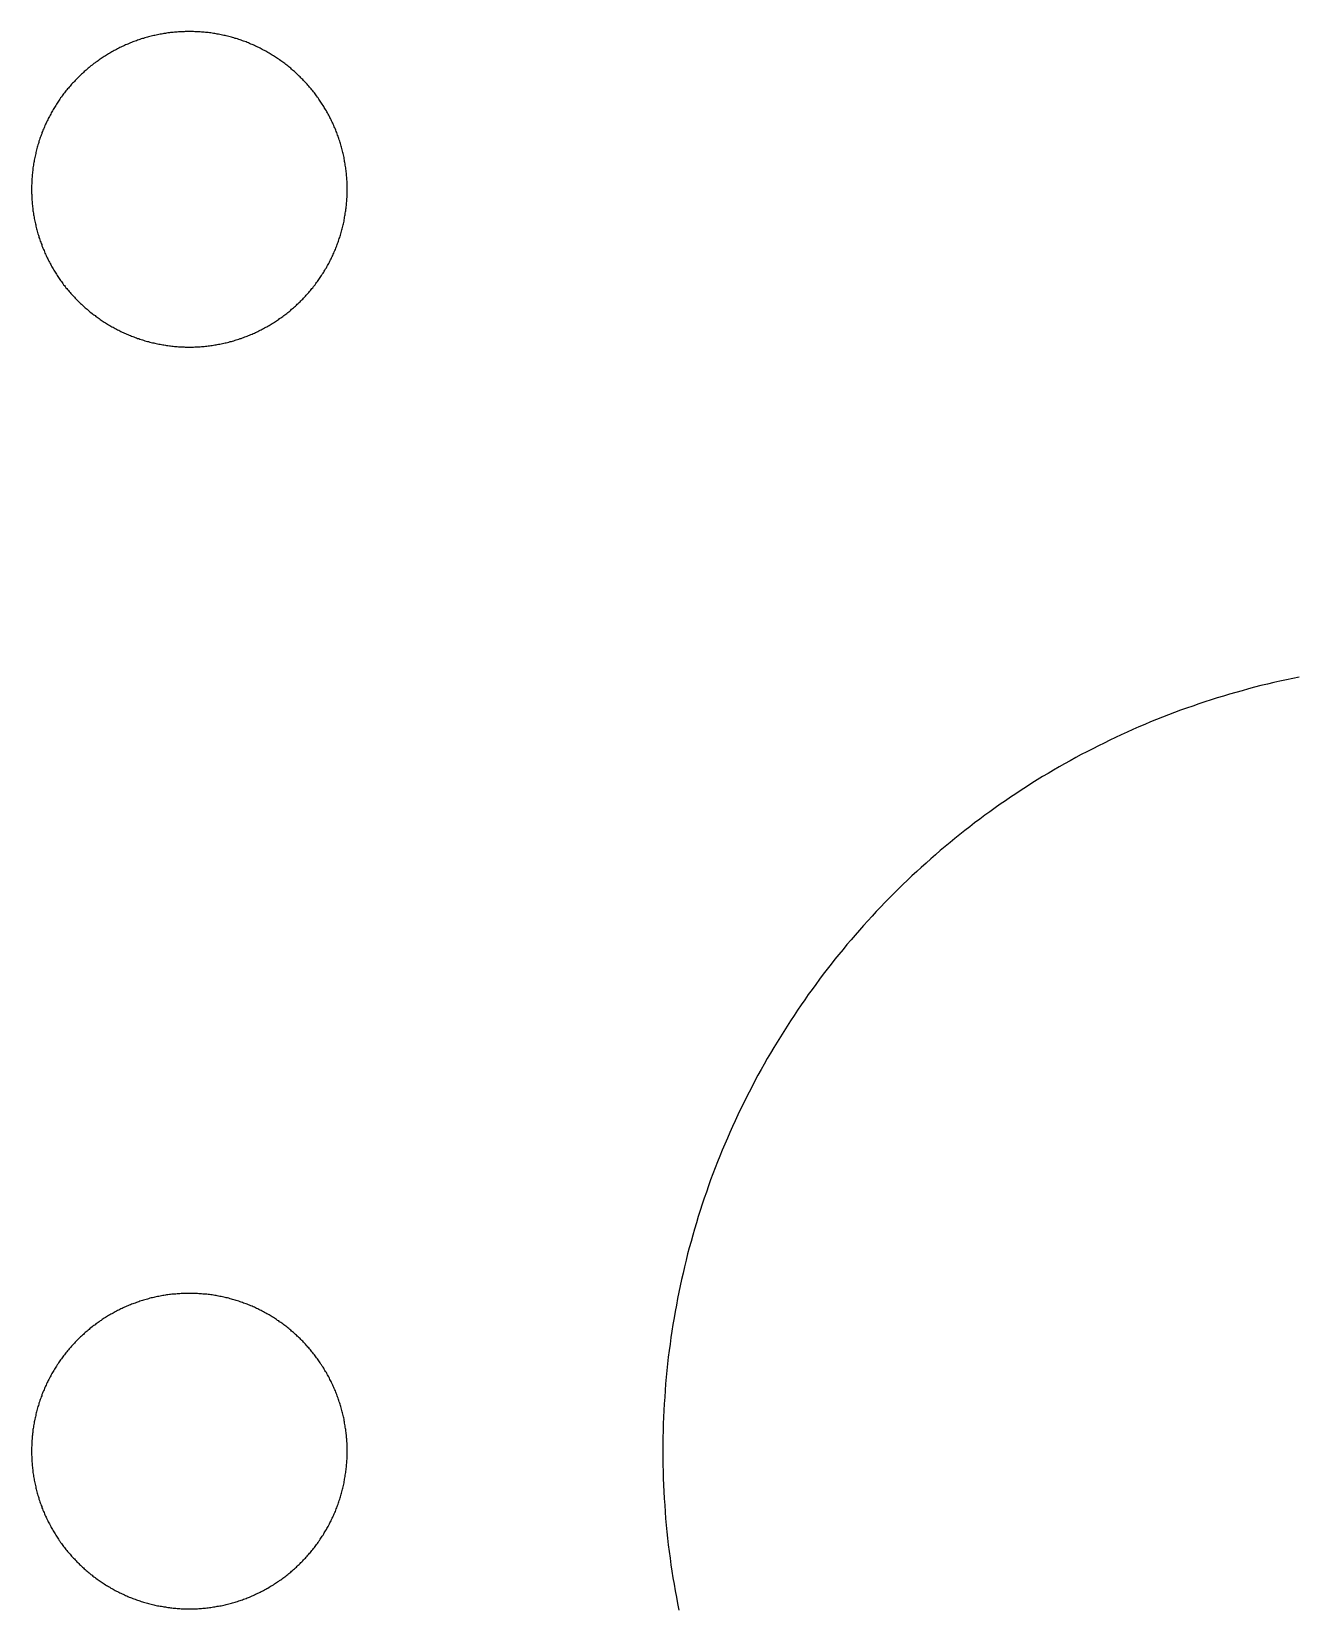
# Model space of a CAD drawing. Extents: x -13 to 43.9, y 40.2 to 95.2.
# Drawn here: x 5.5 to 13.5, y 66.75 to 76.75 of the extents above; entities that cross this region are included whole.
import ezdxf

# ---------------------------------------------------------------- set-up
doc = ezdxf.new("R2010")
doc.units = 0
doc.layers.get('0').update_dxf_attribs({"linetype": 'CONTINUOUS'})

msp = doc.modelspace()

# ---------------------------------------------------------------- linework, layer by layer
at = {"color": 7}
for points in [[(6.298, 76.73), (6.29, 76.728), (6.282, 76.726), (6.274, 76.724), (6.266, 76.722), (6.258, 76.721), (6.25, 76.719), (6.242, 76.716), (6.234, 76.714), (6.226, 76.712), (6.218, 76.71), (6.21, 76.707), (6.203, 76.705), (6.195, 76.703), (6.187, 76.7), (6.179, 76.697), (6.172, 76.695), (6.164, 76.692), (6.156, 76.689), (6.149, 76.686), (6.141, 76.684), (6.133, 76.681), (6.126, 76.678), (6.118, 76.675), (6.111, 76.671)], [(6.5, 76.75), (6.491, 76.75), (6.483, 76.75), (6.474, 76.75), (6.466, 76.749), (6.457, 76.749), (6.449, 76.749), (6.44, 76.748), (6.432, 76.748), (6.423, 76.747), (6.415, 76.746), (6.406, 76.746), (6.398, 76.745), (6.389, 76.744), (6.381, 76.743), (6.373, 76.742), (6.364, 76.741), (6.356, 76.74), (6.348, 76.738), (6.339, 76.737), (6.331, 76.736), (6.323, 76.734), (6.315, 76.733), (6.307, 76.731), (6.298, 76.73)], [(6.702, 76.73), (6.693, 76.731), (6.685, 76.733), (6.677, 76.734), (6.669, 76.736), (6.661, 76.737), (6.652, 76.738), (6.644, 76.74), (6.636, 76.741), (6.627, 76.742), (6.619, 76.743), (6.611, 76.744), (6.602, 76.745), (6.594, 76.746), (6.585, 76.746), (6.577, 76.747), (6.568, 76.748), (6.56, 76.748), (6.551, 76.749), (6.543, 76.749), (6.534, 76.749), (6.526, 76.75), (6.517, 76.75), (6.509, 76.75), (6.5, 76.75)], [(6.889, 76.671), (6.882, 76.675), (6.874, 76.678), (6.867, 76.681), (6.859, 76.684), (6.851, 76.686), (6.844, 76.689), (6.836, 76.692), (6.828, 76.695), (6.821, 76.697), (6.813, 76.7), (6.805, 76.703), (6.797, 76.705), (6.79, 76.707), (6.782, 76.71), (6.774, 76.712), (6.766, 76.714), (6.758, 76.716), (6.75, 76.719), (6.742, 76.721), (6.734, 76.722), (6.726, 76.724), (6.718, 76.726), (6.71, 76.728), (6.702, 76.73)], [(6.111, 76.671), (6.103, 76.668), (6.096, 76.665), (6.088, 76.662), (6.081, 76.658), (6.074, 76.655), (6.066, 76.651), (6.059, 76.648), (6.052, 76.644), (6.045, 76.641), (6.038, 76.637), (6.03, 76.633), (6.023, 76.629), (6.016, 76.625), (6.009, 76.621), (6.002, 76.618), (5.995, 76.613), (5.988, 76.609), (5.981, 76.605), (5.975, 76.601), (5.968, 76.597), (5.961, 76.592), (5.954, 76.588), (5.948, 76.584), (5.941, 76.579)], [(7.059, 76.579), (7.052, 76.584), (7.046, 76.588), (7.039, 76.592), (7.032, 76.597), (7.025, 76.601), (7.019, 76.605), (7.012, 76.609), (7.005, 76.613), (6.998, 76.618), (6.991, 76.621), (6.984, 76.625), (6.977, 76.629), (6.97, 76.633), (6.962, 76.637), (6.955, 76.641), (6.948, 76.644), (6.941, 76.648), (6.934, 76.651), (6.926, 76.655), (6.919, 76.658), (6.912, 76.662), (6.904, 76.665), (6.897, 76.668), (6.889, 76.671)], [(5.941, 76.579), (5.934, 76.575), (5.928, 76.57), (5.921, 76.565), (5.915, 76.561), (5.908, 76.556), (5.902, 76.551), (5.895, 76.547), (5.889, 76.542), (5.883, 76.537), (5.876, 76.532), (5.87, 76.527), (5.864, 76.522), (5.858, 76.517), (5.852, 76.511), (5.846, 76.506), (5.84, 76.501), (5.834, 76.496), (5.828, 76.49), (5.822, 76.485), (5.816, 76.479), (5.81, 76.474), (5.804, 76.468), (5.799, 76.463), (5.793, 76.457)], [(7.207, 76.457), (7.201, 76.463), (7.196, 76.468), (7.19, 76.474), (7.184, 76.479), (7.178, 76.485), (7.172, 76.49), (7.166, 76.496), (7.16, 76.501), (7.154, 76.506), (7.148, 76.511), (7.142, 76.517), (7.136, 76.522), (7.13, 76.527), (7.124, 76.532), (7.117, 76.537), (7.111, 76.542), (7.105, 76.547), (7.098, 76.551), (7.092, 76.556), (7.085, 76.561), (7.079, 76.565), (7.072, 76.57), (7.066, 76.575), (7.059, 76.579)], [(5.793, 76.457), (5.787, 76.451), (5.782, 76.446), (5.776, 76.44), (5.771, 76.434), (5.765, 76.428), (5.76, 76.422), (5.754, 76.416), (5.749, 76.41), (5.744, 76.404), (5.739, 76.398), (5.733, 76.392), (5.728, 76.386), (5.723, 76.38), (5.718, 76.374), (5.713, 76.367), (5.708, 76.361), (5.703, 76.355), (5.699, 76.348), (5.694, 76.342), (5.689, 76.335), (5.684, 76.329), (5.68, 76.322), (5.675, 76.316), (5.671, 76.309)], [(7.329, 76.309), (7.325, 76.316), (7.32, 76.322), (7.316, 76.329), (7.311, 76.335), (7.306, 76.342), (7.301, 76.348), (7.297, 76.355), (7.292, 76.361), (7.287, 76.367), (7.282, 76.374), (7.277, 76.38), (7.272, 76.386), (7.267, 76.392), (7.261, 76.398), (7.256, 76.404), (7.251, 76.41), (7.246, 76.416), (7.24, 76.422), (7.235, 76.428), (7.229, 76.434), (7.224, 76.44), (7.218, 76.446), (7.213, 76.451), (7.207, 76.457)], [(5.671, 76.309), (5.666, 76.302), (5.662, 76.296), (5.658, 76.289), (5.653, 76.282), (5.649, 76.275), (5.645, 76.269), (5.641, 76.262), (5.637, 76.255), (5.632, 76.248), (5.629, 76.241), (5.625, 76.234), (5.621, 76.227), (5.617, 76.22), (5.613, 76.212), (5.609, 76.205), (5.606, 76.198), (5.602, 76.191), (5.599, 76.184), (5.595, 76.176), (5.592, 76.169), (5.588, 76.162), (5.585, 76.154), (5.582, 76.147), (5.579, 76.139)], [(7.421, 76.139), (7.418, 76.147), (7.415, 76.154), (7.412, 76.162), (7.408, 76.169), (7.405, 76.176), (7.401, 76.184), (7.398, 76.191), (7.394, 76.198), (7.391, 76.205), (7.387, 76.212), (7.383, 76.22), (7.379, 76.227), (7.375, 76.234), (7.371, 76.241), (7.368, 76.248), (7.363, 76.255), (7.359, 76.262), (7.355, 76.269), (7.351, 76.275), (7.347, 76.282), (7.342, 76.289), (7.338, 76.296), (7.334, 76.302), (7.329, 76.309)], [(5.579, 76.139), (5.575, 76.132), (5.572, 76.124), (5.569, 76.117), (5.566, 76.109), (5.564, 76.101), (5.561, 76.094), (5.558, 76.086), (5.555, 76.078), (5.553, 76.071), (5.55, 76.063), (5.547, 76.055), (5.545, 76.047), (5.543, 76.04), (5.54, 76.032), (5.538, 76.024), (5.536, 76.016), (5.534, 76.008), (5.531, 76), (5.529, 75.992), (5.528, 75.984), (5.526, 75.976), (5.524, 75.968), (5.522, 75.96), (5.52, 75.952)], [(7.48, 75.952), (7.478, 75.96), (7.476, 75.968), (7.474, 75.976), (7.472, 75.984), (7.471, 75.992), (7.469, 76), (7.466, 76.008), (7.464, 76.016), (7.462, 76.024), (7.46, 76.032), (7.457, 76.04), (7.455, 76.047), (7.453, 76.055), (7.45, 76.063), (7.447, 76.071), (7.445, 76.078), (7.442, 76.086), (7.439, 76.094), (7.436, 76.101), (7.434, 76.109), (7.431, 76.117), (7.428, 76.124), (7.425, 76.132), (7.421, 76.139)], [(5.52, 75.952), (5.519, 75.943), (5.517, 75.935), (5.516, 75.927), (5.514, 75.919), (5.513, 75.911), (5.512, 75.902), (5.51, 75.894), (5.509, 75.886), (5.508, 75.877), (5.507, 75.869), (5.506, 75.861), (5.505, 75.852), (5.504, 75.844), (5.504, 75.835), (5.503, 75.827), (5.502, 75.818), (5.502, 75.81), (5.501, 75.801), (5.501, 75.793), (5.501, 75.784), (5.5, 75.776), (5.5, 75.767), (5.5, 75.759), (5.5, 75.75)], [(7.5, 75.75), (7.5, 75.759), (7.5, 75.767), (7.5, 75.776), (7.499, 75.784), (7.499, 75.793), (7.499, 75.801), (7.498, 75.81), (7.498, 75.818), (7.497, 75.827), (7.496, 75.835), (7.496, 75.844), (7.495, 75.852), (7.494, 75.861), (7.493, 75.869), (7.492, 75.877), (7.491, 75.886), (7.49, 75.894), (7.488, 75.902), (7.487, 75.911), (7.486, 75.919), (7.484, 75.927), (7.483, 75.935), (7.481, 75.943), (7.48, 75.952)], [(5.5, 75.75), (5.5, 75.741), (5.5, 75.733), (5.5, 75.724), (5.501, 75.716), (5.501, 75.707), (5.501, 75.699), (5.502, 75.69), (5.502, 75.682), (5.503, 75.673), (5.504, 75.665), (5.504, 75.656), (5.505, 75.648), (5.506, 75.639), (5.507, 75.631), (5.508, 75.623), (5.509, 75.614), (5.51, 75.606), (5.512, 75.598), (5.513, 75.589), (5.514, 75.581), (5.516, 75.573), (5.517, 75.565), (5.519, 75.557), (5.52, 75.548)], [(7.48, 75.548), (7.481, 75.557), (7.483, 75.565), (7.484, 75.573), (7.486, 75.581), (7.487, 75.589), (7.488, 75.598), (7.49, 75.606), (7.491, 75.614), (7.492, 75.623), (7.493, 75.631), (7.494, 75.639), (7.495, 75.648), (7.496, 75.656), (7.496, 75.665), (7.497, 75.673), (7.498, 75.682), (7.498, 75.69), (7.499, 75.699), (7.499, 75.707), (7.499, 75.716), (7.5, 75.724), (7.5, 75.733), (7.5, 75.741), (7.5, 75.75)], [(5.52, 75.548), (5.522, 75.54), (5.524, 75.532), (5.526, 75.524), (5.528, 75.516), (5.529, 75.508), (5.531, 75.5), (5.534, 75.492), (5.536, 75.484), (5.538, 75.476), (5.54, 75.468), (5.543, 75.46), (5.545, 75.453), (5.547, 75.445), (5.55, 75.437), (5.553, 75.429), (5.555, 75.422), (5.558, 75.414), (5.561, 75.406), (5.564, 75.399), (5.566, 75.391), (5.569, 75.383), (5.572, 75.376), (5.575, 75.368), (5.579, 75.361)], [(7.421, 75.361), (7.425, 75.368), (7.428, 75.376), (7.431, 75.383), (7.434, 75.391), (7.436, 75.399), (7.439, 75.406), (7.442, 75.414), (7.445, 75.422), (7.447, 75.429), (7.45, 75.437), (7.453, 75.445), (7.455, 75.453), (7.457, 75.46), (7.46, 75.468), (7.462, 75.476), (7.464, 75.484), (7.466, 75.492), (7.469, 75.5), (7.471, 75.508), (7.472, 75.516), (7.474, 75.524), (7.476, 75.532), (7.478, 75.54), (7.48, 75.548)], [(5.579, 75.361), (5.582, 75.353), (5.585, 75.346), (5.588, 75.338), (5.592, 75.331), (5.595, 75.324), (5.599, 75.316), (5.602, 75.309), (5.606, 75.302), (5.609, 75.295), (5.613, 75.288), (5.617, 75.28), (5.621, 75.273), (5.625, 75.266), (5.629, 75.259), (5.632, 75.252), (5.637, 75.245), (5.641, 75.238), (5.645, 75.231), (5.649, 75.225), (5.653, 75.218), (5.658, 75.211), (5.662, 75.204), (5.666, 75.198), (5.671, 75.191)], [(7.329, 75.191), (7.334, 75.198), (7.338, 75.204), (7.342, 75.211), (7.347, 75.218), (7.351, 75.225), (7.355, 75.231), (7.359, 75.238), (7.363, 75.245), (7.368, 75.252), (7.371, 75.259), (7.375, 75.266), (7.379, 75.273), (7.383, 75.28), (7.387, 75.288), (7.391, 75.295), (7.394, 75.302), (7.398, 75.309), (7.401, 75.316), (7.405, 75.324), (7.408, 75.331), (7.412, 75.338), (7.415, 75.346), (7.418, 75.353), (7.421, 75.361)], [(5.671, 75.191), (5.675, 75.184), (5.68, 75.178), (5.684, 75.171), (5.689, 75.165), (5.694, 75.158), (5.699, 75.152), (5.703, 75.145), (5.708, 75.139), (5.713, 75.133), (5.718, 75.126), (5.723, 75.12), (5.728, 75.114), (5.733, 75.108), (5.739, 75.102), (5.744, 75.096), (5.749, 75.09), (5.754, 75.084), (5.76, 75.078), (5.765, 75.072), (5.771, 75.066), (5.776, 75.06), (5.782, 75.054), (5.787, 75.049), (5.793, 75.043)], [(7.207, 75.043), (7.213, 75.049), (7.218, 75.054), (7.224, 75.06), (7.229, 75.066), (7.235, 75.072), (7.24, 75.078), (7.246, 75.084), (7.251, 75.09), (7.256, 75.096), (7.261, 75.102), (7.267, 75.108), (7.272, 75.114), (7.277, 75.12), (7.282, 75.126), (7.287, 75.133), (7.292, 75.139), (7.297, 75.145), (7.301, 75.152), (7.306, 75.158), (7.311, 75.165), (7.316, 75.171), (7.32, 75.178), (7.325, 75.184), (7.329, 75.191)], [(5.793, 75.043), (5.799, 75.037), (5.804, 75.032), (5.81, 75.026), (5.816, 75.021), (5.822, 75.015), (5.828, 75.01), (5.834, 75.004), (5.84, 74.999), (5.846, 74.994), (5.852, 74.989), (5.858, 74.983), (5.864, 74.978), (5.87, 74.973), (5.876, 74.968), (5.883, 74.963), (5.889, 74.958), (5.895, 74.953), (5.902, 74.949), (5.908, 74.944), (5.915, 74.939), (5.921, 74.934), (5.928, 74.93), (5.934, 74.925), (5.941, 74.921)], [(7.059, 74.921), (7.066, 74.925), (7.072, 74.93), (7.079, 74.934), (7.085, 74.939), (7.092, 74.944), (7.098, 74.949), (7.105, 74.953), (7.111, 74.958), (7.117, 74.963), (7.124, 74.968), (7.13, 74.973), (7.136, 74.978), (7.142, 74.983), (7.148, 74.989), (7.154, 74.994), (7.16, 74.999), (7.166, 75.004), (7.172, 75.01), (7.178, 75.015), (7.184, 75.021), (7.19, 75.026), (7.196, 75.032), (7.201, 75.037), (7.207, 75.043)], [(5.941, 74.921), (5.948, 74.916), (5.954, 74.912), (5.961, 74.908), (5.968, 74.903), (5.975, 74.899), (5.981, 74.895), (5.988, 74.891), (5.995, 74.887), (6.002, 74.882), (6.009, 74.879), (6.016, 74.875), (6.023, 74.871), (6.03, 74.867), (6.038, 74.863), (6.045, 74.859), (6.052, 74.856), (6.059, 74.852), (6.066, 74.849), (6.074, 74.845), (6.081, 74.842), (6.088, 74.838), (6.096, 74.835), (6.103, 74.832), (6.111, 74.829)], [(6.889, 74.829), (6.897, 74.832), (6.904, 74.835), (6.912, 74.838), (6.919, 74.842), (6.926, 74.845), (6.934, 74.849), (6.941, 74.852), (6.948, 74.856), (6.955, 74.859), (6.962, 74.863), (6.97, 74.867), (6.977, 74.871), (6.984, 74.875), (6.991, 74.879), (6.998, 74.882), (7.005, 74.887), (7.012, 74.891), (7.019, 74.895), (7.025, 74.899), (7.032, 74.903), (7.039, 74.908), (7.046, 74.912), (7.052, 74.916), (7.059, 74.921)], [(6.111, 74.829), (6.118, 74.825), (6.126, 74.822), (6.133, 74.819), (6.141, 74.816), (6.149, 74.814), (6.156, 74.811), (6.164, 74.808), (6.172, 74.805), (6.179, 74.803), (6.187, 74.8), (6.195, 74.797), (6.203, 74.795), (6.21, 74.793), (6.218, 74.79), (6.226, 74.788), (6.234, 74.786), (6.242, 74.784), (6.25, 74.781), (6.258, 74.779), (6.266, 74.777), (6.274, 74.776), (6.282, 74.774), (6.29, 74.772), (6.298, 74.77)], [(6.298, 74.77), (6.307, 74.769), (6.315, 74.767), (6.323, 74.766), (6.331, 74.764), (6.339, 74.763), (6.348, 74.762), (6.356, 74.76), (6.364, 74.759), (6.373, 74.758), (6.381, 74.757), (6.389, 74.756), (6.398, 74.755), (6.406, 74.754), (6.415, 74.754), (6.423, 74.753), (6.432, 74.752), (6.44, 74.752), (6.449, 74.751), (6.457, 74.751), (6.466, 74.751), (6.474, 74.75), (6.483, 74.75), (6.491, 74.75), (6.5, 74.75)], [(6.5, 74.75), (6.509, 74.75), (6.517, 74.75), (6.526, 74.75), (6.534, 74.751), (6.543, 74.751), (6.551, 74.751), (6.56, 74.752), (6.568, 74.752), (6.577, 74.753), (6.585, 74.754), (6.594, 74.754), (6.602, 74.755), (6.611, 74.756), (6.619, 74.757), (6.627, 74.758), (6.636, 74.759), (6.644, 74.76), (6.652, 74.762), (6.661, 74.763), (6.669, 74.764), (6.677, 74.766), (6.685, 74.767), (6.693, 74.769), (6.702, 74.77)], [(6.702, 74.77), (6.71, 74.772), (6.718, 74.774), (6.726, 74.776), (6.734, 74.777), (6.742, 74.779), (6.75, 74.781), (6.758, 74.784), (6.766, 74.786), (6.774, 74.788), (6.782, 74.79), (6.79, 74.793), (6.797, 74.795), (6.805, 74.797), (6.813, 74.8), (6.821, 74.803), (6.828, 74.805), (6.836, 74.808), (6.844, 74.811), (6.851, 74.814), (6.859, 74.816), (6.867, 74.819), (6.874, 74.822), (6.882, 74.825), (6.889, 74.829)], [(13.492, 72.648), (13.452, 72.64), (13.411, 72.631), (13.371, 72.622), (13.331, 72.612), (13.29, 72.603), (13.25, 72.593), (13.211, 72.582), (13.171, 72.571), (13.131, 72.56), (13.092, 72.549), (13.052, 72.537), (13.013, 72.525), (12.974, 72.513), (12.935, 72.5), (12.896, 72.487), (12.858, 72.474), (12.819, 72.46), (12.781, 72.447), (12.743, 72.432), (12.705, 72.418), (12.667, 72.403), (12.629, 72.388), (12.591, 72.373), (12.554, 72.357)], [(13.533, 72.657), (13.492, 72.648)], [(12.554, 72.357), (12.516, 72.341), (12.479, 72.325), (12.442, 72.308), (12.405, 72.291), (12.369, 72.274), (12.332, 72.257), (12.296, 72.239), (12.26, 72.221), (12.224, 72.203), (12.188, 72.184), (12.152, 72.166), (12.117, 72.147), (12.081, 72.127), (12.046, 72.107), (12.011, 72.088), (11.976, 72.067), (11.942, 72.047), (11.907, 72.026), (11.873, 72.005), (11.839, 71.984), (11.805, 71.962), (11.771, 71.94), (11.738, 71.918), (11.704, 71.896)], [(11.704, 71.896), (11.671, 71.873), (11.638, 71.851), (11.606, 71.828), (11.573, 71.804), (11.541, 71.781), (11.508, 71.757), (11.476, 71.733), (11.445, 71.708), (11.413, 71.684), (11.382, 71.659), (11.351, 71.634), (11.32, 71.608), (11.289, 71.583), (11.258, 71.557), (11.228, 71.531), (11.198, 71.504), (11.168, 71.478), (11.138, 71.451), (11.109, 71.424), (11.079, 71.397), (11.05, 71.369), (11.021, 71.342), (10.993, 71.314), (10.964, 71.286)], [(10.964, 71.286), (10.936, 71.257), (10.908, 71.229), (10.881, 71.2), (10.853, 71.171), (10.826, 71.141), (10.799, 71.112), (10.772, 71.082), (10.746, 71.052), (10.719, 71.022), (10.693, 70.992), (10.667, 70.961), (10.642, 70.93), (10.616, 70.899), (10.591, 70.868), (10.566, 70.837), (10.542, 70.805), (10.517, 70.774), (10.493, 70.742), (10.469, 70.709), (10.446, 70.677), (10.422, 70.644), (10.399, 70.612), (10.377, 70.579), (10.354, 70.546)], [(10.354, 70.546), (10.332, 70.512), (10.31, 70.479), (10.288, 70.445), (10.266, 70.411), (10.245, 70.377), (10.224, 70.343), (10.203, 70.308), (10.183, 70.274), (10.162, 70.239), (10.143, 70.204), (10.123, 70.169), (10.103, 70.133), (10.084, 70.098), (10.066, 70.062), (10.047, 70.026), (10.029, 69.99), (10.011, 69.954), (9.993, 69.918), (9.976, 69.881), (9.959, 69.845), (9.942, 69.808), (9.925, 69.771), (9.909, 69.734), (9.893, 69.696)], [(9.893, 69.696), (9.877, 69.659), (9.862, 69.621), (9.847, 69.583), (9.832, 69.545), (9.818, 69.507), (9.803, 69.469), (9.79, 69.431), (9.776, 69.392), (9.763, 69.354), (9.75, 69.315), (9.737, 69.276), (9.725, 69.237), (9.713, 69.198), (9.701, 69.158), (9.69, 69.119), (9.679, 69.079), (9.668, 69.039), (9.657, 69), (9.647, 68.96), (9.638, 68.919), (9.628, 68.879), (9.619, 68.839), (9.61, 68.798), (9.602, 68.758)], [(6.298, 68.73), (6.29, 68.728), (6.282, 68.726), (6.274, 68.724), (6.266, 68.722), (6.258, 68.721), (6.25, 68.719), (6.242, 68.716), (6.234, 68.714), (6.226, 68.712), (6.218, 68.71), (6.21, 68.707), (6.203, 68.705), (6.195, 68.703), (6.187, 68.7), (6.179, 68.697), (6.172, 68.695), (6.164, 68.692), (6.156, 68.689), (6.149, 68.686), (6.141, 68.684), (6.133, 68.681), (6.126, 68.678), (6.118, 68.675), (6.111, 68.671)], [(6.5, 68.75), (6.491, 68.75), (6.483, 68.75), (6.474, 68.75), (6.466, 68.749), (6.457, 68.749), (6.449, 68.749), (6.44, 68.748), (6.432, 68.748), (6.423, 68.747), (6.415, 68.746), (6.406, 68.746), (6.398, 68.745), (6.389, 68.744), (6.381, 68.743), (6.373, 68.742), (6.364, 68.741), (6.356, 68.74), (6.348, 68.738), (6.339, 68.737), (6.331, 68.736), (6.323, 68.734), (6.315, 68.733), (6.307, 68.731), (6.298, 68.73)], [(6.702, 68.73), (6.693, 68.731), (6.685, 68.733), (6.677, 68.734), (6.669, 68.736), (6.661, 68.737), (6.652, 68.738), (6.644, 68.74), (6.636, 68.741), (6.627, 68.742), (6.619, 68.743), (6.611, 68.744), (6.602, 68.745), (6.594, 68.746), (6.585, 68.746), (6.577, 68.747), (6.568, 68.748), (6.56, 68.748), (6.551, 68.749), (6.543, 68.749), (6.534, 68.749), (6.526, 68.75), (6.517, 68.75), (6.509, 68.75), (6.5, 68.75)], [(6.889, 68.671), (6.882, 68.675), (6.874, 68.678), (6.867, 68.681), (6.859, 68.684), (6.851, 68.686), (6.844, 68.689), (6.836, 68.692), (6.828, 68.695), (6.821, 68.697), (6.813, 68.7), (6.805, 68.703), (6.797, 68.705), (6.79, 68.707), (6.782, 68.71), (6.774, 68.712), (6.766, 68.714), (6.758, 68.716), (6.75, 68.719), (6.742, 68.721), (6.734, 68.722), (6.726, 68.724), (6.718, 68.726), (6.71, 68.728), (6.702, 68.73)], [(9.602, 68.758), (9.593, 68.717), (9.586, 68.676), (9.578, 68.635), (9.571, 68.594), (9.564, 68.553), (9.558, 68.511), (9.551, 68.47), (9.546, 68.428), (9.54, 68.387), (9.535, 68.345), (9.53, 68.303), (9.526, 68.261), (9.522, 68.219), (9.518, 68.177), (9.515, 68.135), (9.512, 68.092), (9.509, 68.05), (9.507, 68.007), (9.505, 67.965), (9.503, 67.922), (9.502, 67.879), (9.501, 67.836), (9.5, 67.793), (9.5, 67.75)], [(6.111, 68.671), (6.103, 68.668), (6.096, 68.665), (6.088, 68.662), (6.081, 68.658), (6.074, 68.655), (6.066, 68.651), (6.059, 68.648), (6.052, 68.644), (6.045, 68.641), (6.038, 68.637), (6.03, 68.633), (6.023, 68.629), (6.016, 68.625), (6.009, 68.621), (6.002, 68.618), (5.995, 68.613), (5.988, 68.609), (5.981, 68.605), (5.975, 68.601), (5.968, 68.597), (5.961, 68.592), (5.954, 68.588), (5.948, 68.584), (5.941, 68.579)], [(7.059, 68.579), (7.052, 68.584), (7.046, 68.588), (7.039, 68.592), (7.032, 68.597), (7.025, 68.601), (7.019, 68.605), (7.012, 68.609), (7.005, 68.613), (6.998, 68.618), (6.991, 68.621), (6.984, 68.625), (6.977, 68.629), (6.97, 68.633), (6.962, 68.637), (6.955, 68.641), (6.948, 68.644), (6.941, 68.648), (6.934, 68.651), (6.926, 68.655), (6.919, 68.658), (6.912, 68.662), (6.904, 68.665), (6.897, 68.668), (6.889, 68.671)], [(5.941, 68.579), (5.934, 68.575), (5.928, 68.57), (5.921, 68.565), (5.915, 68.561), (5.908, 68.556), (5.902, 68.551), (5.895, 68.547), (5.889, 68.542), (5.883, 68.537), (5.876, 68.532), (5.87, 68.527), (5.864, 68.522), (5.858, 68.517), (5.852, 68.511), (5.846, 68.506), (5.84, 68.501), (5.834, 68.496), (5.828, 68.49), (5.822, 68.485), (5.816, 68.479), (5.81, 68.474), (5.804, 68.468), (5.799, 68.463), (5.793, 68.457)], [(7.207, 68.457), (7.201, 68.463), (7.196, 68.468), (7.19, 68.474), (7.184, 68.479), (7.178, 68.485), (7.172, 68.49), (7.166, 68.496), (7.16, 68.501), (7.154, 68.506), (7.148, 68.511), (7.142, 68.517), (7.136, 68.522), (7.13, 68.527), (7.124, 68.532), (7.117, 68.537), (7.111, 68.542), (7.105, 68.547), (7.098, 68.551), (7.092, 68.556), (7.085, 68.561), (7.079, 68.565), (7.072, 68.57), (7.066, 68.575), (7.059, 68.579)], [(5.793, 68.457), (5.787, 68.451), (5.782, 68.446), (5.776, 68.44), (5.771, 68.434), (5.765, 68.428), (5.76, 68.422), (5.754, 68.416), (5.749, 68.41), (5.744, 68.404), (5.739, 68.398), (5.733, 68.392), (5.728, 68.386), (5.723, 68.38), (5.718, 68.374), (5.713, 68.367), (5.708, 68.361), (5.703, 68.355), (5.699, 68.348), (5.694, 68.342), (5.689, 68.335), (5.684, 68.329), (5.68, 68.322), (5.675, 68.316), (5.671, 68.309)], [(7.329, 68.309), (7.325, 68.316), (7.32, 68.322), (7.316, 68.329), (7.311, 68.335), (7.306, 68.342), (7.301, 68.348), (7.297, 68.355), (7.292, 68.361), (7.287, 68.367), (7.282, 68.374), (7.277, 68.38), (7.272, 68.386), (7.267, 68.392), (7.261, 68.398), (7.256, 68.404), (7.251, 68.41), (7.246, 68.416), (7.24, 68.422), (7.235, 68.428), (7.229, 68.434), (7.224, 68.44), (7.218, 68.446), (7.213, 68.451), (7.207, 68.457)], [(5.671, 68.309), (5.666, 68.302), (5.662, 68.296), (5.658, 68.289), (5.653, 68.282), (5.649, 68.275), (5.645, 68.269), (5.641, 68.262), (5.637, 68.255), (5.632, 68.248), (5.629, 68.241), (5.625, 68.234), (5.621, 68.227), (5.617, 68.22), (5.613, 68.212), (5.609, 68.205), (5.606, 68.198), (5.602, 68.191), (5.599, 68.184), (5.595, 68.176), (5.592, 68.169), (5.588, 68.162), (5.585, 68.154), (5.582, 68.147), (5.579, 68.139)], [(7.421, 68.139), (7.418, 68.147), (7.415, 68.154), (7.412, 68.162), (7.408, 68.169), (7.405, 68.176), (7.401, 68.184), (7.398, 68.191), (7.394, 68.198), (7.391, 68.205), (7.387, 68.212), (7.383, 68.22), (7.379, 68.227), (7.375, 68.234), (7.371, 68.241), (7.368, 68.248), (7.363, 68.255), (7.359, 68.262), (7.355, 68.269), (7.351, 68.275), (7.347, 68.282), (7.342, 68.289), (7.338, 68.296), (7.334, 68.302), (7.329, 68.309)], [(5.579, 68.139), (5.575, 68.132), (5.572, 68.124), (5.569, 68.117), (5.566, 68.109), (5.564, 68.101), (5.561, 68.094), (5.558, 68.086), (5.555, 68.078), (5.553, 68.071), (5.55, 68.063), (5.547, 68.055), (5.545, 68.047), (5.543, 68.04), (5.54, 68.032), (5.538, 68.024), (5.536, 68.016), (5.534, 68.008), (5.531, 68), (5.529, 67.992), (5.528, 67.984), (5.526, 67.976), (5.524, 67.968), (5.522, 67.96), (5.52, 67.952)], [(7.48, 67.952), (7.478, 67.96), (7.476, 67.968), (7.474, 67.976), (7.472, 67.984), (7.471, 67.992), (7.469, 68), (7.466, 68.008), (7.464, 68.016), (7.462, 68.024), (7.46, 68.032), (7.457, 68.04), (7.455, 68.047), (7.453, 68.055), (7.45, 68.063), (7.447, 68.071), (7.445, 68.078), (7.442, 68.086), (7.439, 68.094), (7.436, 68.101), (7.434, 68.109), (7.431, 68.117), (7.428, 68.124), (7.425, 68.132), (7.421, 68.139)], [(5.52, 67.952), (5.519, 67.943), (5.517, 67.935), (5.516, 67.927), (5.514, 67.919), (5.513, 67.911), (5.512, 67.902), (5.51, 67.894), (5.509, 67.886), (5.508, 67.877), (5.507, 67.869), (5.506, 67.861), (5.505, 67.852), (5.504, 67.844), (5.504, 67.835), (5.503, 67.827), (5.502, 67.818), (5.502, 67.81), (5.501, 67.801), (5.501, 67.793), (5.501, 67.784), (5.5, 67.776), (5.5, 67.767), (5.5, 67.759), (5.5, 67.75)], [(7.5, 67.75), (7.5, 67.759), (7.5, 67.767), (7.5, 67.776), (7.499, 67.784), (7.499, 67.793), (7.499, 67.801), (7.498, 67.81), (7.498, 67.818), (7.497, 67.827), (7.496, 67.835), (7.496, 67.844), (7.495, 67.852), (7.494, 67.861), (7.493, 67.869), (7.492, 67.877), (7.491, 67.886), (7.49, 67.894), (7.488, 67.902), (7.487, 67.911), (7.486, 67.919), (7.484, 67.927), (7.483, 67.935), (7.481, 67.943), (7.48, 67.952)], [(5.5, 67.75), (5.5, 67.741), (5.5, 67.733), (5.5, 67.724), (5.501, 67.716), (5.501, 67.707), (5.501, 67.699), (5.502, 67.69), (5.502, 67.682), (5.503, 67.673), (5.504, 67.665), (5.504, 67.656), (5.505, 67.648), (5.506, 67.639), (5.507, 67.631), (5.508, 67.623), (5.509, 67.614), (5.51, 67.606), (5.512, 67.598), (5.513, 67.589), (5.514, 67.581), (5.516, 67.573), (5.517, 67.565), (5.519, 67.557), (5.52, 67.548)], [(7.48, 67.548), (7.481, 67.557), (7.483, 67.565), (7.484, 67.573), (7.486, 67.581), (7.487, 67.589), (7.488, 67.598), (7.49, 67.606), (7.491, 67.614), (7.492, 67.623), (7.493, 67.631), (7.494, 67.639), (7.495, 67.648), (7.496, 67.656), (7.496, 67.665), (7.497, 67.673), (7.498, 67.682), (7.498, 67.69), (7.499, 67.699), (7.499, 67.707), (7.499, 67.716), (7.5, 67.724), (7.5, 67.733), (7.5, 67.741), (7.5, 67.75)], [(9.5, 67.75), (9.5, 67.707), (9.501, 67.664), (9.502, 67.621), (9.503, 67.578), (9.505, 67.535), (9.507, 67.493), (9.509, 67.45), (9.512, 67.408), (9.515, 67.365), (9.518, 67.323), (9.522, 67.281), (9.526, 67.239), (9.53, 67.197), (9.535, 67.155), (9.54, 67.113), (9.546, 67.072), (9.551, 67.03), (9.558, 66.989), (9.564, 66.947), (9.571, 66.906), (9.578, 66.865), (9.586, 66.824), (9.593, 66.783), (9.602, 66.742)], [(5.52, 67.548), (5.522, 67.54), (5.524, 67.532), (5.526, 67.524), (5.528, 67.516), (5.529, 67.508), (5.531, 67.5), (5.534, 67.492), (5.536, 67.484), (5.538, 67.476), (5.54, 67.468), (5.543, 67.46), (5.545, 67.453), (5.547, 67.445), (5.55, 67.437), (5.553, 67.429), (5.555, 67.422), (5.558, 67.414), (5.561, 67.406), (5.564, 67.399), (5.566, 67.391), (5.569, 67.383), (5.572, 67.376), (5.575, 67.368), (5.579, 67.361)], [(7.421, 67.361), (7.425, 67.368), (7.428, 67.376), (7.431, 67.383), (7.434, 67.391), (7.436, 67.399), (7.439, 67.406), (7.442, 67.414), (7.445, 67.422), (7.447, 67.429), (7.45, 67.437), (7.453, 67.445), (7.455, 67.453), (7.457, 67.46), (7.46, 67.468), (7.462, 67.476), (7.464, 67.484), (7.466, 67.492), (7.469, 67.5), (7.471, 67.508), (7.472, 67.516), (7.474, 67.524), (7.476, 67.532), (7.478, 67.54), (7.48, 67.548)], [(5.579, 67.361), (5.582, 67.353), (5.585, 67.346), (5.588, 67.338), (5.592, 67.331), (5.595, 67.324), (5.599, 67.316), (5.602, 67.309), (5.606, 67.302), (5.609, 67.295), (5.613, 67.288), (5.617, 67.28), (5.621, 67.273), (5.625, 67.266), (5.629, 67.259), (5.632, 67.252), (5.637, 67.245), (5.641, 67.238), (5.645, 67.231), (5.649, 67.225), (5.653, 67.218), (5.658, 67.211), (5.662, 67.204), (5.666, 67.198), (5.671, 67.191)], [(7.329, 67.191), (7.334, 67.198), (7.338, 67.204), (7.342, 67.211), (7.347, 67.218), (7.351, 67.225), (7.355, 67.231), (7.359, 67.238), (7.363, 67.245), (7.368, 67.252), (7.371, 67.259), (7.375, 67.266), (7.379, 67.273), (7.383, 67.28), (7.387, 67.288), (7.391, 67.295), (7.394, 67.302), (7.398, 67.309), (7.401, 67.316), (7.405, 67.324), (7.408, 67.331), (7.412, 67.338), (7.415, 67.346), (7.418, 67.353), (7.421, 67.361)], [(5.671, 67.191), (5.675, 67.184), (5.68, 67.178), (5.684, 67.171), (5.689, 67.165), (5.694, 67.158), (5.699, 67.152), (5.703, 67.145), (5.708, 67.139), (5.713, 67.133), (5.718, 67.126), (5.723, 67.12), (5.728, 67.114), (5.733, 67.108), (5.739, 67.102), (5.744, 67.096), (5.749, 67.09), (5.754, 67.084), (5.76, 67.078), (5.765, 67.072), (5.771, 67.066), (5.776, 67.06), (5.782, 67.054), (5.787, 67.049), (5.793, 67.043)], [(7.207, 67.043), (7.213, 67.049), (7.218, 67.054), (7.224, 67.06), (7.229, 67.066), (7.235, 67.072), (7.24, 67.078), (7.246, 67.084), (7.251, 67.09), (7.256, 67.096), (7.261, 67.102), (7.267, 67.108), (7.272, 67.114), (7.277, 67.12), (7.282, 67.126), (7.287, 67.133), (7.292, 67.139), (7.297, 67.145), (7.301, 67.152), (7.306, 67.158), (7.311, 67.165), (7.316, 67.171), (7.32, 67.178), (7.325, 67.184), (7.329, 67.191)], [(5.793, 67.043), (5.799, 67.037), (5.804, 67.032), (5.81, 67.026), (5.816, 67.021), (5.822, 67.015), (5.828, 67.01), (5.834, 67.004), (5.84, 66.999), (5.846, 66.994), (5.852, 66.989), (5.858, 66.983), (5.864, 66.978), (5.87, 66.973), (5.876, 66.968), (5.883, 66.963), (5.889, 66.958), (5.895, 66.953), (5.902, 66.949), (5.908, 66.944), (5.915, 66.939), (5.921, 66.934), (5.928, 66.93), (5.934, 66.925), (5.941, 66.921)], [(7.059, 66.921), (7.066, 66.925), (7.072, 66.93), (7.079, 66.934), (7.085, 66.939), (7.092, 66.944), (7.098, 66.949), (7.105, 66.953), (7.111, 66.958), (7.117, 66.963), (7.124, 66.968), (7.13, 66.973), (7.136, 66.978), (7.142, 66.983), (7.148, 66.989), (7.154, 66.994), (7.16, 66.999), (7.166, 67.004), (7.172, 67.01), (7.178, 67.015), (7.184, 67.021), (7.19, 67.026), (7.196, 67.032), (7.201, 67.037), (7.207, 67.043)], [(5.941, 66.921), (5.948, 66.916), (5.954, 66.912), (5.961, 66.908), (5.968, 66.903), (5.975, 66.899), (5.981, 66.895), (5.988, 66.891), (5.995, 66.887), (6.002, 66.882), (6.009, 66.879), (6.016, 66.875), (6.023, 66.871), (6.03, 66.867), (6.038, 66.863), (6.045, 66.859), (6.052, 66.856), (6.059, 66.852), (6.066, 66.849), (6.074, 66.845), (6.081, 66.842), (6.088, 66.838), (6.096, 66.835), (6.103, 66.832), (6.111, 66.829)], [(6.111, 66.829), (6.118, 66.825), (6.126, 66.822), (6.133, 66.819), (6.141, 66.816), (6.149, 66.814), (6.156, 66.811), (6.164, 66.808), (6.172, 66.805), (6.179, 66.803), (6.187, 66.8), (6.195, 66.797), (6.203, 66.795), (6.21, 66.793), (6.218, 66.79), (6.226, 66.788), (6.234, 66.786), (6.242, 66.784), (6.25, 66.781), (6.258, 66.779), (6.266, 66.777), (6.274, 66.776), (6.282, 66.774), (6.29, 66.772), (6.298, 66.77)], [(6.702, 66.77), (6.71, 66.772), (6.718, 66.774), (6.726, 66.776), (6.734, 66.777), (6.742, 66.779), (6.75, 66.781), (6.758, 66.784), (6.766, 66.786), (6.774, 66.788), (6.782, 66.79), (6.79, 66.793), (6.797, 66.795), (6.805, 66.797), (6.813, 66.8), (6.821, 66.803), (6.828, 66.805), (6.836, 66.808), (6.844, 66.811), (6.851, 66.814), (6.859, 66.816), (6.867, 66.819), (6.874, 66.822), (6.882, 66.825), (6.889, 66.829)], [(6.889, 66.829), (6.897, 66.832), (6.904, 66.835), (6.912, 66.838), (6.919, 66.842), (6.926, 66.845), (6.934, 66.849), (6.941, 66.852), (6.948, 66.856), (6.955, 66.859), (6.962, 66.863), (6.97, 66.867), (6.977, 66.871), (6.984, 66.875), (6.991, 66.879), (6.998, 66.882), (7.005, 66.887), (7.012, 66.891), (7.019, 66.895), (7.025, 66.899), (7.032, 66.903), (7.039, 66.908), (7.046, 66.912), (7.052, 66.916), (7.059, 66.921)], [(6.298, 66.77), (6.307, 66.769), (6.315, 66.767), (6.323, 66.766), (6.331, 66.764), (6.339, 66.763), (6.348, 66.762), (6.356, 66.76), (6.364, 66.759), (6.373, 66.758), (6.381, 66.757), (6.389, 66.756), (6.398, 66.755), (6.406, 66.754), (6.415, 66.754), (6.423, 66.753), (6.432, 66.752), (6.44, 66.752), (6.449, 66.751), (6.457, 66.751), (6.466, 66.751), (6.474, 66.75), (6.483, 66.75), (6.491, 66.75), (6.5, 66.75)], [(6.5, 66.75), (6.509, 66.75), (6.517, 66.75), (6.526, 66.75), (6.534, 66.751), (6.543, 66.751), (6.551, 66.751), (6.56, 66.752), (6.568, 66.752), (6.577, 66.753), (6.585, 66.754), (6.594, 66.754), (6.602, 66.755), (6.611, 66.756), (6.619, 66.757), (6.627, 66.758), (6.636, 66.759), (6.644, 66.76), (6.652, 66.762), (6.661, 66.763), (6.669, 66.764), (6.677, 66.766), (6.685, 66.767), (6.693, 66.769), (6.702, 66.77)]]:
    msp.add_lwpolyline(points, dxfattribs=at)
for points in [[(7.5, 75.75), (7.5, 75.75)], [(7.5, 67.75), (7.5, 67.75)]]:
    msp.add_lwpolyline(points, close=True, dxfattribs=at)

doc.saveas('drawing.dxf')
